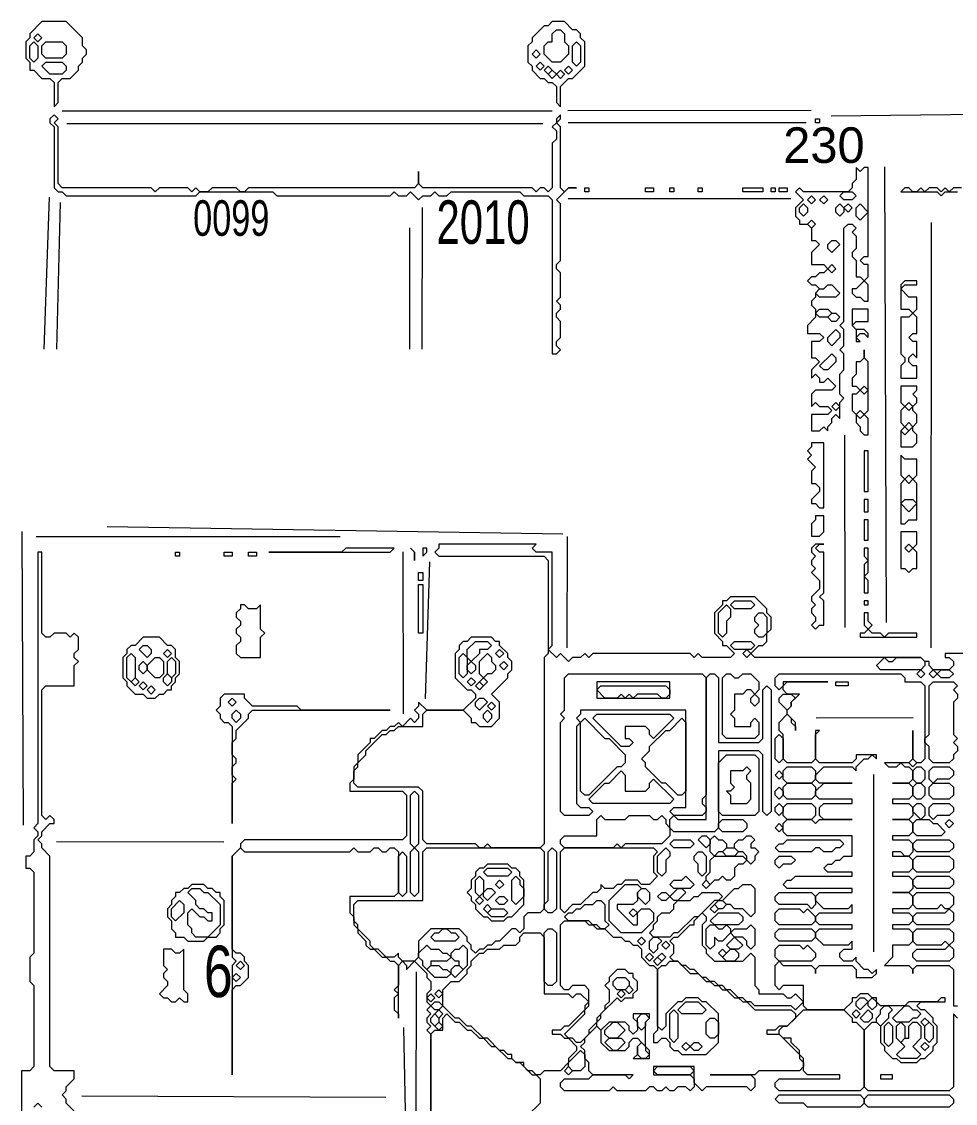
# Model space of a CAD drawing. Extents: x -542 to 1972, y 10 to 1392.
# Drawn here: x 752 to 982.5, y 923.9 to 1191 of the extents above; entities that cross this region are included whole.
import ezdxf

# ---------------------------------------------------------------- set-up
doc = ezdxf.new("R2010")
doc.units = 0
for name, color, linetype, lineweight in [('OCR_TEXT', 6, 'Continuous', 0), ('TRACE_CURVE', 6, 'Continuous', 0), ('TRACE_STRAIGHT', 5, 'Continuous', 0), ('TRACE_TEXT_SYMBOL', 6, 'Continuous', 0)]:
    doc.layers.add(name, color=color, linetype=linetype, lineweight=lineweight)
doc.styles.add('wqy-unicode', font='wqy-unicode.lff')

msp = doc.modelspace()

# ---------------------------------------------------------------- linework, layer by layer
at = {"layer": 'TRACE_CURVE', "color": 6}
for points in [[(958, 1155), (958, 1152), (957, 1151), (957, 1150), (956, 1149), (945, 1149), (944, 1150), (943, 1149), (945, 1147), (943, 1145), (943, 1143), (944, 1142), (944, 1141), (946, 1141), (947, 1140), (947, 1137), (948, 1137), (949, 1136), (947, 1134), (947, 1131), (950, 1131), (951, 1130), (950, 1129), (949, 1129), (948, 1128), (947, 1128), (946, 1127), (947, 1126), (948, 1126), (949, 1125), (948, 1124), (948, 1123), (947, 1122), (947, 1121), (948, 1120), (948, 1118), (946, 1116), (946, 1114), (949, 1114), (950, 1113), (949, 1112), (947, 1112), (947, 1108), (948, 1108), (949, 1107), (947, 1105), (947, 1103), (948, 1104), (949, 1103), (949, 1102), (950, 1102), (951, 1103), (953, 1101), (952, 1100), (948, 1100), (947, 1099), (947, 1096), (948, 1097), (949, 1096), (951, 1096), (952, 1095), (951, 1094), (947, 1094), (947, 1090)], [(947, 1090), (949, 1090), (950, 1091), (951, 1090), (951, 1091), (952, 1092), (952, 1093), (953, 1094), (954, 1093), (954, 1097), (955, 1098), (954, 1099), (954, 1104), (955, 1105), (955, 1109), (954, 1110), (955, 1111), (955, 1115), (954, 1116), (955, 1117), (955, 1140), (956, 1141), (957, 1141), (958, 1140), (957, 1139), (958, 1138), (958, 1135), (957, 1134), (957, 1133), (958, 1132), (958, 1128), (959, 1128), (960, 1127), (958, 1125), (957, 1125), (957, 1124), (958, 1123), (959, 1123), (960, 1122), (961, 1122), (961, 1126), (960, 1127), (961, 1128), (961, 1131), (960, 1131), (959, 1132), (960, 1133), (961, 1133), (961, 1155), (960, 1155), (959, 1154), (958, 1155)], [(917, 1035), (893, 1035), (892, 1034), (891, 1035), (890, 1034), (888, 1034), (887, 1033), (885, 1035), (884, 1034), (882, 1036), (883, 1037), (883, 1060), (879, 1060), (878, 1061), (879, 1062), (855, 1062), (855, 1061), (854, 1060), (855, 1059), (881, 1059), (882, 1058), (882, 1035), (881, 1034), (881, 988), (880, 987), (868, 987), (867, 988), (866, 987), (865, 987), (864, 988), (852, 988), (851, 989), (851, 1001), (850, 1002), (835, 1002), (834, 1003), (834, 1006), (835, 1007), (835, 1008), (837, 1010), (837, 1011), (841, 1015), (842, 1015), (843, 1016), (844, 1016), (845, 1017), (851, 1017), (851, 1020), (852, 1021), (861, 1021), (863, 1019), (863, 1018), (864, 1018), (865, 1017), (868, 1017), (870, 1019), (870, 1023), (868, 1025), (872, 1029), (872, 1030), (873, 1031), (873, 1033), (872, 1034), (872, 1035)], [(756, 1060), (756, 993), (755, 992), (756, 991), (756, 990), (755, 989), (755, 986), (754, 985), (753, 985), (753, 982), (754, 982), (755, 981), (755, 961), (754, 960), (754, 954), (755, 953), (755, 933), (754, 932), (752, 932), (752, 922)], [(759, 1039), (758, 1039), (757, 1040), (757, 1060), (756, 1060)], [(989, 1035), (980, 1035), (980, 1034), (981, 1034), (982, 1033), (982, 1032), (981, 1031), (977, 1031), (976, 1032), (976, 1033), (975, 1033), (974, 1034), (933, 1034), (932, 1035), (934, 1037), (935, 1037), (936, 1038), (936, 1040), (937, 1041), (937, 1044), (936, 1045), (936, 1046), (933, 1049), (927, 1049), (926, 1048), (925, 1048), (925, 1047), (923, 1045), (923, 1040), (925, 1038), (925, 1037), (926, 1037), (928, 1035), (927, 1034), (920, 1034), (919, 1035), (918, 1034), (917, 1035)], [(765, 922), (763, 924), (763, 925), (762, 926), (763, 927), (763, 928), (765, 930), (765, 932), (760, 932), (759, 933), (759, 985), (757, 987), (757, 988), (756, 989), (757, 990), (757, 991), (759, 993), (760, 993), (760, 994), (759, 995), (758, 994), (757, 995), (757, 1026), (758, 1027), (765, 1027), (765, 1032), (766, 1033), (765, 1034), (765, 1035), (766, 1036), (766, 1039), (765, 1040), (764, 1039), (763, 1040), (760, 1040), (759, 1039)], [(872, 1035), (870, 1037), (870, 1038), (869, 1038), (868, 1039), (863, 1039), (862, 1038), (861, 1038), (860, 1037), (860, 1036), (859, 1035), (859, 1029), (862, 1026), (863, 1026), (864, 1025), (864, 1024), (861, 1021), (852, 1021), (850, 1023), (850, 1022), (849, 1021), (850, 1020), (850, 1019), (849, 1018), (848, 1019), (846, 1017), (845, 1018), (844, 1017), (843, 1017), (842, 1016), (841, 1016), (839, 1014), (838, 1014), (838, 1013), (835, 1010), (835, 1008), (834, 1007), (834, 1004), (833, 1003), (833, 1001), (846, 1001), (847, 1000), (847, 990), (846, 989), (807, 989), (806, 988), (806, 987), (804, 985), (804, 960), (805, 959), (804, 958), (804, 931), (804, 952), (805, 953), (806, 953), (808, 955), (808, 958), (807, 959), (807, 960), (806, 961), (805, 961), (804, 962), (804, 985), (806, 987)], [(938, 1029), (939, 1030), (969, 1030), (970, 1029), (970, 1028), (974, 1028), (975, 1027), (975, 1009), (974, 1008), (973, 1008), (972, 1009), (972, 1016), (972, 1009), (971, 1008), (965, 1008), (966, 1007), (968, 1007), (969, 1008), (970, 1007), (971, 1007), (972, 1006), (972, 1004), (971, 1003), (967, 1003), (971, 1003), (972, 1002), (972, 1000), (971, 999), (967, 999), (967, 998), (971, 998), (972, 997), (972, 995), (971, 994), (967, 994), (971, 994), (972, 993), (972, 991), (971, 990), (967, 990), (967, 989), (971, 989), (972, 988), (972, 986), (971, 985), (970, 985), (969, 986), (967, 986), (967, 985), (971, 985), (972, 984), (972, 982), (971, 981), (967, 981), (967, 980), (971, 980), (972, 979), (972, 977), (971, 976), (967, 976), (971, 976), (972, 975), (972, 973), (971, 972)], [(942, 1019), (942, 1018), (943, 1017), (943, 1016), (943, 1018), (941, 1020), (941, 1021), (942, 1022), (942, 1023), (944, 1025), (941, 1025), (940, 1026), (940, 1027), (941, 1028), (951, 1028), (940, 1028), (940, 1027), (939, 1026), (938, 1027), (938, 1029)], [(941, 977), (940, 978), (941, 979), (942, 979), (943, 980), (957, 980), (957, 981), (951, 981), (950, 982), (951, 983), (952, 983), (953, 984), (954, 984), (955, 985), (957, 985), (957, 990), (941, 990), (940, 991), (940, 993), (941, 994), (947, 994), (948, 993), (949, 994), (957, 994), (950, 994), (949, 995), (949, 997), (950, 998), (957, 998), (957, 999), (949, 999), (948, 1000), (948, 1001), (950, 1003), (957, 1003), (949, 1003), (948, 1004), (948, 1005), (950, 1007), (957, 1007), (958, 1006), (958, 1007), (960, 1009), (961, 1009), (962, 1010), (963, 1009), (963, 1010), (958, 1010), (958, 1009), (957, 1008), (949, 1008), (948, 1009), (948, 1015), (949, 1016), (948, 1016), (948, 1009), (947, 1008), (941, 1008), (940, 1009), (940, 1015), (939, 1016), (939, 1018), (941, 1020), (942, 1019)], [(806, 987), (807, 986), (833, 986), (834, 987), (835, 986), (838, 986), (839, 987), (840, 987), (841, 986), (842, 986), (843, 987), (844, 987), (845, 986), (845, 976), (844, 975), (833, 975), (833, 971), (834, 970), (834, 968), (835, 967), (835, 966), (837, 964), (837, 963), (838, 962), (839, 962), (841, 960), (842, 960), (843, 959), (844, 959), (845, 958), (845, 953), (844, 952), (845, 951), (844, 950), (844, 947), (845, 946), (845, 945), (845, 958), (846, 959), (847, 958), (847, 957), (849, 959), (852, 956), (852, 955), (853, 954), (853, 952), (852, 951), (852, 949), (853, 948), (852, 947), (853, 946), (852, 945), (852, 944), (853, 943), (852, 942), (853, 941), (853, 919), (853, 941), (854, 942), (856, 942), (856, 945), (857, 946), (859, 944), (860, 944)], [(970, 948), (964, 948), (963, 949), (963, 950), (962, 950), (961, 951), (959, 951), (958, 950), (957, 950), (957, 949), (955, 947), (946, 947), (945, 948), (945, 953), (940, 953), (939, 952), (938, 953), (938, 958), (939, 959), (940, 958), (947, 958), (948, 957), (948, 956), (948, 957), (949, 958), (957, 958), (958, 957), (958, 955), (962, 955), (963, 956), (963, 957), (962, 956), (961, 957), (960, 957), (958, 959), (958, 960), (957, 959), (955, 959), (954, 960), (954, 961), (955, 962), (957, 962), (957, 964), (956, 963), (950, 963), (948, 965), (948, 966), (949, 967), (957, 967), (957, 968), (949, 968), (948, 969), (948, 970), (949, 971), (957, 971), (957, 973), (956, 972), (950, 972), (948, 974), (948, 975), (949, 976), (957, 976), (957, 977), (941, 977)], [(971, 972), (967, 972), (967, 971), (971, 971), (972, 970), (972, 969), (971, 968), (967, 968), (967, 967), (971, 967), (972, 966), (972, 964), (971, 963), (967, 963), (967, 960), (965, 958), (971, 958), (972, 957), (972, 956), (972, 957), (973, 958), (981, 958), (982, 957), (982, 948), (983, 948)], [(885, 968), (886, 969), (891, 969), (892, 968), (893, 968), (894, 967), (896, 967), (898, 965), (900, 965), (901, 964), (902, 964), (903, 963), (904, 963), (905, 962), (905, 960), (907, 958), (908, 958), (909, 957), (909, 942), (908, 941), (908, 939), (909, 939), (910, 940), (911, 940), (912, 939), (912, 938), (913, 937), (914, 937), (915, 936), (921, 936), (924, 939), (924, 946), (921, 949), (920, 949), (919, 950), (916, 950), (915, 949), (914, 949), (911, 946), (911, 943), (910, 942), (909, 943), (909, 957), (910, 958), (911, 958), (912, 959), (914, 959), (917, 956), (919, 956), (921, 954), (922, 954), (923, 953), (924, 953), (925, 952), (926, 952), (928, 950), (929, 950), (930, 949), (931, 949), (933, 947), (942, 947), (943, 946), (943, 945), (941, 943)], [(887, 952), (886, 952), (885, 953), (885, 968)], [(901, 937), (902, 938), (902, 939), (903, 940), (904, 940), (905, 939), (904, 938), (904, 936), (903, 935), (907, 935), (907, 937), (906, 938), (906, 944), (907, 945), (907, 946), (903, 946), (903, 945), (904, 944), (904, 942), (903, 941), (902, 942), (902, 943), (901, 944), (897, 944), (895, 942), (894, 943), (894, 944), (895, 945), (895, 946), (899, 950), (900, 949), (901, 950), (903, 950), (903, 951), (904, 952), (904, 954), (903, 955), (903, 956), (902, 956), (901, 957), (899, 957), (897, 955), (897, 954), (896, 953), (897, 952), (897, 949), (896, 948), (896, 947), (894, 945), (894, 944), (892, 942), (892, 941), (890, 939), (889, 939), (888, 940), (887, 940), (886, 941), (891, 946), (891, 947), (892, 948), (892, 952), (891, 953), (888, 953), (887, 952)], [(983, 945), (982, 946), (982, 928), (981, 927), (961, 927), (960, 928), (960, 942), (962, 944), (963, 944), (964, 943), (964, 939), (965, 938), (965, 937), (967, 935), (968, 935), (969, 934), (973, 934), (974, 935), (975, 935), (977, 937), (977, 938), (978, 939), (978, 943), (977, 944), (977, 945), (975, 947), (974, 947), (973, 948), (974, 949), (980, 949), (980, 950), (979, 950), (978, 949), (971, 949), (970, 948)], [(860, 944), (862, 942), (863, 942), (865, 940), (866, 940), (868, 938), (869, 938), (872, 935), (873, 935), (874, 934), (875, 934), (878, 931), (879, 931), (880, 930), (880, 924), (877, 921)], [(941, 943), (939, 943), (938, 942), (936, 942), (936, 941), (939, 941), (944, 936), (944, 935), (945, 934), (945, 933), (944, 932), (934, 932), (933, 931), (922, 931), (932, 931), (933, 930), (933, 928), (932, 927), (931, 928), (921, 928), (920, 927), (918, 929), (918, 933), (908, 933), (908, 931), (917, 931), (918, 930), (918, 928), (917, 927), (916, 928), (914, 928), (913, 927), (912, 927), (911, 928), (910, 927), (909, 927), (908, 928), (907, 928), (906, 927), (899, 927), (898, 928), (897, 927), (886, 927), (885, 928), (885, 929), (886, 930), (892, 930), (893, 931), (901, 931), (902, 930), (903, 931), (893, 931), (892, 932), (892, 934), (891, 935), (891, 937), (890, 938), (891, 939), (891, 940), (894, 943), (895, 942), (895, 939), (897, 937), (901, 937)], [(755, 923), (756, 924), (757, 923)]]:
    msp.add_lwpolyline(points, dxfattribs=at)
for points in [[(954, 1148), (955, 1149), (957, 1149), (958, 1148), (957, 1147), (955, 1147)], [(944, 1145), (945, 1146), (946, 1145), (946, 1144), (945, 1143), (944, 1144)], [(946, 1147), (947, 1148), (948, 1147), (947, 1146)], [(949, 1147), (950, 1148), (951, 1147), (950, 1146)], [(953, 1145), (954, 1146), (955, 1145), (955, 1144), (954, 1143), (953, 1144)], [(955, 1145), (956, 1146), (957, 1145), (956, 1144)], [(958, 1145), (959, 1146), (961, 1144), (959, 1142), (958, 1143)], [(946, 1141), (947, 1142), (948, 1141), (947, 1140)], [(951, 1136), (952, 1137), (953, 1137), (954, 1136), (952, 1134), (951, 1135)], [(951, 1130), (952, 1131), (953, 1130), (952, 1129)], [(950, 1125), (951, 1126), (952, 1126), (954, 1124), (953, 1123), (949, 1123), (948, 1124), (949, 1125)], [(948, 1119), (949, 1120), (951, 1120), (952, 1119), (951, 1118), (949, 1118)], [(951, 1118), (952, 1119), (953, 1119), (954, 1118), (953, 1117), (952, 1117)], [(953, 1115), (954, 1114), (954, 1113), (952, 1111), (951, 1112), (951, 1113)], [(952, 1109), (953, 1108), (953, 1107), (951, 1105), (950, 1105), (949, 1106)], [(952, 1096), (953, 1097), (954, 1096), (953, 1095)], [(926, 1047), (927, 1046), (927, 1044), (926, 1043), (926, 1040), (925, 1039), (924, 1040), (924, 1045)], [(927, 1047), (928, 1048), (932, 1048), (933, 1047), (932, 1046), (928, 1046)], [(933, 1044), (934, 1045), (935, 1045), (936, 1044), (936, 1040), (935, 1039), (934, 1039), (933, 1040), (933, 1041), (934, 1042), (933, 1043)], [(864, 1038), (867, 1038), (868, 1037), (867, 1036), (865, 1036), (865, 1035), (863, 1033), (862, 1034), (862, 1036)], [(927, 1037), (928, 1038), (932, 1038), (933, 1037), (932, 1036), (928, 1036)], [(860, 1034), (861, 1035), (862, 1034), (862, 1030), (861, 1029), (860, 1030)], [(867, 1035), (868, 1034), (868, 1033), (869, 1032), (869, 1031), (868, 1030), (867, 1030), (866, 1029), (865, 1030), (865, 1033)], [(869, 1035), (870, 1036), (871, 1035), (870, 1034)], [(930, 1035), (931, 1036), (932, 1035), (931, 1034)], [(965, 1034), (966, 1033), (967, 1033), (968, 1034), (974, 1034), (975, 1033), (975, 1032), (974, 1031), (964, 1031), (963, 1032)], [(862, 1032), (863, 1033), (864, 1032), (864, 1031), (863, 1030), (862, 1031)], [(870, 1032), (871, 1033), (872, 1032), (871, 1031)], [(973, 1030), (974, 1031), (975, 1030), (974, 1029)], [(976, 1030), (977, 1031), (978, 1030), (977, 1029)], [(978, 1030), (979, 1031), (981, 1031), (982, 1030), (981, 1029), (979, 1029)], [(862, 1028), (863, 1029), (864, 1028), (863, 1027)], [(865, 1028), (866, 1029), (867, 1028), (866, 1027)], [(886, 1029), (887, 1030), (920, 1030), (921, 1029), (921, 1000), (920, 999), (920, 998), (921, 997), (921, 996), (920, 995), (913, 995), (912, 996), (913, 997), (916, 997), (916, 1021), (890, 1021), (890, 1020), (889, 1019), (890, 1018), (889, 1017), (889, 998), (890, 997), (892, 997), (893, 996), (892, 995), (886, 995), (885, 996), (885, 1018), (886, 1019), (885, 1020), (886, 1021)], [(921, 1029), (922, 1030), (923, 1030), (924, 1029), (924, 1013), (934, 1013), (935, 1014), (935, 1026), (936, 1027), (937, 1026), (937, 996), (936, 995), (935, 996), (935, 1010), (934, 1011), (924, 1011), (924, 992), (923, 991), (913, 991), (912, 992), (912, 994), (913, 995), (914, 994), (921, 994)], [(925, 1029), (926, 1030), (927, 1030), (928, 1029), (929, 1029), (930, 1030), (932, 1030), (934, 1028), (934, 1026), (933, 1025), (932, 1026), (931, 1026), (930, 1025), (928, 1025), (928, 1021), (927, 1020), (928, 1019), (928, 1017), (932, 1017), (932, 1018), (933, 1019), (934, 1018), (934, 1015), (933, 1014), (926, 1014), (925, 1015)], [(864, 1027), (865, 1028), (866, 1027), (865, 1026)], [(976, 1027), (977, 1028), (982, 1028), (983, 1027), (982, 1026), (983, 1025), (983, 1024), (982, 1023), (982, 1015), (983, 1014), (982, 1013), (983, 1012), (983, 1011), (982, 1010), (982, 1009), (981, 1008), (977, 1008), (976, 1009), (976, 1012), (975, 1013), (975, 1014), (976, 1015)], [(864, 1023), (865, 1024), (866, 1024), (867, 1023), (865, 1021), (864, 1022)], [(867, 1022), (868, 1023), (869, 1022), (868, 1021)], [(932, 1024), (933, 1025), (934, 1024), (934, 1023), (933, 1022), (932, 1023)], [(939, 1024), (940, 1025), (942, 1025), (943, 1024), (942, 1023), (942, 1022), (941, 1021), (939, 1023)], [(866, 1020), (867, 1021), (868, 1020), (868, 1019), (867, 1018), (866, 1019)], [(890, 1018), (891, 1019), (896, 1014), (897, 1014), (901, 1010), (901, 1008), (900, 1007), (899, 1007), (892, 1000), (891, 1000), (890, 1001)], [(893, 1019), (894, 1020), (912, 1020), (913, 1019), (908, 1014), (907, 1015), (907, 1016), (906, 1017), (901, 1017), (901, 1014), (902, 1014), (903, 1013), (902, 1012), (900, 1012)], [(915, 1019), (916, 1018), (916, 1001), (915, 1000), (914, 1000), (911, 1003), (910, 1003), (906, 1007), (906, 1008), (905, 1009), (907, 1011), (907, 1012), (911, 1016), (912, 1016)], [(938, 1014), (939, 1015), (940, 1014), (940, 1009), (939, 1008), (938, 1009)], [(926, 1010), (933, 1010), (934, 1009), (934, 996), (933, 995), (925, 995), (924, 996), (924, 1008)], [(940, 1006), (941, 1007), (947, 1007), (948, 1006), (948, 1004), (947, 1003), (941, 1003), (940, 1004)], [(971, 1008), (972, 1009), (973, 1008), (972, 1007)], [(972, 1006), (973, 1007), (974, 1007), (975, 1006), (975, 1004), (974, 1003), (973, 1003), (972, 1004)], [(976, 1006), (977, 1007), (981, 1007), (982, 1006), (982, 1005), (981, 1004), (978, 1004), (977, 1003), (976, 1004)], [(900, 1006), (901, 1005), (901, 1001), (906, 1001), (907, 1002), (907, 1003), (908, 1004), (913, 999), (912, 998), (893, 998), (892, 999), (896, 1003), (897, 1003)], [(938, 1005), (939, 1006), (940, 1005), (939, 1004)], [(938, 1001), (939, 1002), (940, 1001), (940, 1000), (939, 999), (938, 1000)], [(940, 1002), (941, 1003), (947, 1003), (948, 1002), (948, 1000), (947, 999), (941, 999), (940, 1000)], [(972, 1002), (973, 1003), (974, 1003), (975, 1002), (975, 1000), (974, 999), (973, 999), (972, 1000)], [(976, 1002), (977, 1003), (981, 1003), (982, 1002), (982, 1000), (981, 999), (977, 999), (976, 1000)], [(848, 1000), (849, 1001), (850, 1000), (850, 988), (849, 987), (848, 988)], [(938, 997), (939, 998), (940, 997), (940, 996), (939, 995), (938, 996)], [(940, 997), (941, 998), (947, 998), (948, 997), (948, 995), (947, 994), (941, 994), (940, 995)], [(972, 997), (973, 998), (974, 998), (975, 997), (975, 995), (974, 994), (972, 996)], [(976, 997), (977, 998), (981, 998), (982, 997), (982, 996), (981, 995), (978, 995), (977, 994), (976, 995)], [(894, 994), (895, 995), (896, 994), (901, 994), (902, 995), (907, 995), (908, 994), (909, 994), (910, 995), (911, 994), (911, 993), (912, 992), (912, 990), (910, 988), (901, 988), (900, 987), (899, 988), (898, 987), (886, 987), (885, 988), (885, 989), (886, 990), (894, 990)], [(924, 993), (925, 994), (930, 994), (931, 993), (931, 992), (930, 991), (925, 991), (924, 992)], [(972, 993), (973, 994), (976, 994), (977, 993), (978, 993), (980, 991), (979, 990), (973, 990), (972, 991)], [(980, 993), (981, 994), (982, 993), (981, 992)], [(938, 992), (939, 993), (940, 992), (939, 991)], [(912, 988), (913, 989), (917, 989), (918, 988), (917, 987), (913, 987)], [(919, 989), (920, 990), (921, 990), (922, 989), (922, 988), (921, 987)], [(922, 989), (923, 990), (924, 989), (925, 989), (926, 988), (926, 987), (925, 986), (924, 986), (923, 985), (922, 986)], [(930, 989), (931, 990), (932, 990), (933, 989), (932, 988), (932, 987), (933, 987), (934, 986), (933, 985), (933, 984), (932, 983), (931, 984), (931, 985), (930, 986), (929, 986), (928, 987), (928, 988), (929, 989)], [(940, 988), (941, 989), (954, 989), (955, 988), (954, 987), (953, 987), (952, 986), (950, 986), (949, 987), (948, 987), (947, 986), (939, 986), (938, 987), (939, 988)], [(972, 988), (973, 989), (981, 989), (982, 988), (982, 987), (981, 986), (973, 986), (972, 987)], [(851, 986), (852, 987), (880, 987), (881, 986), (881, 972), (880, 971), (877, 971), (876, 970), (876, 967), (875, 966), (874, 967), (873, 967), (870, 964), (869, 964), (868, 963), (867, 963), (866, 962), (865, 962), (864, 961), (863, 962), (863, 963), (862, 964), (862, 965), (860, 967), (853, 967), (850, 964), (850, 960), (849, 959), (846, 959), (845, 960), (845, 961), (844, 960), (842, 960), (840, 962), (839, 962), (838, 963), (838, 964), (835, 967), (835, 968), (834, 969), (834, 973), (835, 974), (851, 974)], [(845, 985), (846, 986), (847, 985), (847, 976), (846, 975), (845, 976)], [(848, 986), (849, 987), (850, 986), (850, 976), (849, 975), (848, 976)], [(882, 986), (883, 987), (884, 986), (884, 972), (883, 971), (882, 971), (881, 972), (881, 973), (882, 974)], [(885, 986), (886, 987), (908, 987), (909, 986), (908, 985), (908, 981), (909, 980), (907, 978), (905, 978), (904, 979), (901, 979), (900, 978), (899, 978), (898, 977), (896, 977), (895, 978), (895, 977), (894, 976), (893, 976), (890, 973), (888, 973), (886, 971), (885, 972)], [(911, 987), (912, 986), (912, 985), (911, 984), (911, 981), (910, 980), (909, 981), (909, 985)], [(918, 985), (919, 986), (920, 986), (921, 985), (921, 981), (920, 980), (919, 981), (919, 983), (918, 984)], [(925, 986), (926, 987), (928, 987), (929, 986), (928, 985), (926, 985)], [(922, 984), (923, 985), (930, 985), (931, 984), (930, 983), (929, 983), (928, 982), (928, 980), (927, 979), (926, 979), (925, 980), (924, 979), (923, 979), (922, 978), (921, 979), (921, 980), (922, 981)], [(938, 984), (939, 985), (942, 985), (943, 984), (942, 983), (940, 983), (939, 982), (938, 983)], [(972, 984), (973, 985), (981, 985), (982, 984), (982, 982), (981, 981), (973, 981), (972, 982)], [(901, 978), (904, 978), (905, 977), (904, 976), (904, 974), (903, 973), (899, 973), (899, 972), (903, 968), (904, 968), (904, 971), (905, 972), (907, 972), (908, 971), (908, 969), (905, 966), (900, 966), (897, 969), (897, 974)], [(915, 979), (916, 980), (918, 978), (917, 977), (913, 977), (912, 978), (913, 979)], [(920, 978), (921, 979), (922, 978), (921, 977)], [(929, 977), (930, 978), (932, 978), (933, 977), (933, 971), (932, 970), (930, 972), (928, 972), (927, 973), (926, 973), (925, 974), (928, 977)], [(972, 979), (973, 980), (981, 980), (982, 979), (982, 978), (981, 977), (973, 977), (972, 978)], [(904, 976), (905, 977), (906, 977), (907, 976), (907, 974), (906, 973), (904, 975)], [(919, 975), (920, 976), (924, 976), (925, 975), (924, 974), (923, 974), (919, 970), (918, 970), (914, 966), (913, 966), (912, 965), (908, 965), (907, 966), (908, 967), (908, 968), (909, 969), (909, 970), (910, 971), (912, 971), (913, 972), (913, 973), (914, 974), (917, 974), (918, 975)], [(909, 975), (910, 976), (911, 976), (912, 975), (911, 974), (910, 974)], [(914, 977), (915, 977), (916, 976), (914, 974), (913, 974), (912, 975)], [(938, 975), (939, 976), (947, 976), (948, 975), (948, 973), (947, 972), (946, 973), (939, 973), (938, 974)], [(972, 975), (973, 976), (981, 976), (982, 975), (982, 973), (981, 972), (980, 972), (979, 973), (978, 972), (973, 972), (972, 973)], [(893, 973), (894, 974), (895, 974), (896, 973), (896, 969), (897, 968), (896, 967), (895, 967), (894, 968), (893, 968), (892, 969), (887, 969), (886, 970), (887, 971), (888, 971), (889, 972), (890, 972), (891, 973)], [(922, 972), (923, 973), (924, 972), (923, 971)], [(923, 973), (924, 974), (925, 974), (926, 973), (925, 972), (924, 972)], [(902, 971), (903, 972), (904, 971), (903, 970)], [(920, 971), (921, 970), (921, 969), (920, 968), (920, 963), (921, 962), (921, 961), (923, 959), (930, 959), (932, 961), (933, 960), (933, 953), (934, 952), (934, 951), (940, 951), (941, 950), (942, 950), (943, 951), (945, 949), (943, 947), (942, 948), (933, 948), (932, 949), (931, 949), (930, 950), (929, 950), (927, 952), (926, 952), (925, 953), (924, 953), (923, 954), (922, 954), (921, 955), (920, 955), (918, 957), (917, 957), (916, 958), (915, 958), (914, 959), (913, 959), (912, 960), (913, 961), (913, 963), (912, 964), (913, 965), (914, 965), (917, 968), (918, 968), (918, 969)], [(924, 971), (929, 971), (930, 970), (930, 969), (929, 968), (923, 968), (922, 969)], [(938, 971), (939, 972), (944, 972), (945, 971), (946, 972), (948, 970), (948, 969), (947, 968), (939, 968), (938, 969)], [(980, 971), (981, 972), (982, 971), (982, 969), (981, 968), (973, 968), (972, 969), (972, 970), (973, 971)], [(855, 966), (856, 967), (857, 967), (858, 966), (859, 966), (860, 965), (859, 964), (854, 964), (853, 965), (854, 966)], [(881, 966), (882, 967), (883, 967), (884, 966), (884, 954), (883, 953), (882, 953), (881, 954)], [(921, 967), (922, 968), (923, 968), (924, 967), (925, 967), (926, 968), (927, 967), (927, 966), (925, 964), (924, 964), (923, 965), (923, 963), (922, 962), (921, 963)], [(931, 967), (932, 968), (933, 967), (933, 963), (932, 962), (931, 963), (931, 964), (930, 965), (928, 965), (927, 966), (928, 967)], [(938, 966), (939, 967), (947, 967), (948, 966), (948, 965), (947, 964), (939, 964), (938, 965)], [(972, 966), (973, 967), (981, 967), (982, 966), (982, 964), (981, 963), (980, 964), (979, 963), (973, 963), (972, 964)], [(875, 965), (876, 966), (880, 966), (881, 965), (881, 951), (887, 951), (888, 950), (889, 951), (890, 951), (892, 949), (891, 948), (891, 947), (887, 943), (886, 943), (885, 942), (883, 942), (883, 941), (885, 941), (886, 940), (887, 940), (889, 938), (889, 937), (887, 935), (887, 934), (885, 932), (881, 932), (880, 931), (879, 931), (878, 932), (877, 932), (876, 933), (876, 934), (874, 934), (873, 935), (873, 936), (872, 936), (871, 937), (870, 937), (867, 940), (866, 940), (863, 943), (862, 943), (860, 945), (859, 945), (856, 948), (856, 952), (858, 954), (860, 954), (862, 956), (862, 957), (863, 958), (863, 959), (865, 961), (866, 961), (867, 962), (870, 962), (871, 963), (874, 963), (875, 964)], [(904, 964), (905, 965), (906, 964), (905, 963)], [(907, 964), (908, 965), (909, 965), (910, 964), (909, 963), (909, 962), (908, 961), (907, 962)], [(928, 965), (930, 963), (929, 962), (927, 962), (926, 963)], [(852, 963), (853, 962), (855, 962), (856, 961), (857, 961), (858, 960), (857, 959), (853, 959), (853, 958), (852, 957), (851, 958), (851, 959), (850, 960), (850, 961)], [(860, 962), (861, 963), (862, 962), (862, 958), (861, 957), (860, 958), (860, 959), (859, 959), (858, 960), (858, 961), (859, 962)], [(910, 963), (911, 964), (912, 963), (911, 962)], [(924, 961), (925, 962), (926, 961), (925, 960)], [(927, 962), (928, 962), (929, 961), (929, 960), (928, 959), (926, 959), (925, 960)], [(938, 962), (939, 963), (944, 963), (945, 962), (946, 963), (948, 961), (948, 960), (947, 959), (939, 959), (938, 960)], [(980, 962), (981, 963), (982, 962), (982, 960), (981, 959), (973, 959), (972, 960), (972, 961), (973, 962)], [(805, 958), (806, 959), (807, 958), (806, 957)], [(906, 960), (907, 961), (908, 960), (907, 959)], [(908, 959), (909, 960), (910, 959), (909, 958)], [(909, 960), (910, 961), (911, 960), (910, 959)], [(852, 957), (853, 958), (855, 958), (856, 957), (857, 957), (858, 956), (857, 955), (854, 955)], [(858, 957), (859, 958), (860, 958), (861, 957), (859, 955), (858, 956)], [(804, 955), (805, 956), (806, 955), (805, 954)], [(898, 954), (899, 955), (901, 955), (902, 954), (902, 953), (901, 952), (899, 952), (898, 953)], [(852, 950), (853, 951), (854, 950), (853, 949)], [(854, 951), (855, 952), (856, 951), (855, 950)], [(899, 951), (900, 952), (901, 951), (900, 950)], [(901, 952), (902, 953), (903, 952), (902, 951)], [(853, 948), (854, 949), (855, 949), (856, 948), (855, 947), (854, 947)], [(916, 949), (919, 949), (921, 947), (920, 946), (915, 946), (914, 947)], [(958, 949), (959, 950), (960, 950), (961, 949), (959, 947), (958, 948)], [(961, 949), (962, 950), (963, 949), (963, 948), (962, 947), (961, 948)], [(853, 945), (854, 946), (855, 945), (855, 944), (854, 943), (853, 944)], [(854, 946), (855, 947), (856, 946), (855, 945)], [(904, 945), (905, 946), (906, 946), (907, 945), (906, 944), (906, 943), (905, 942), (904, 943)], [(912, 946), (913, 947), (914, 946), (914, 940), (913, 939), (912, 940)], [(945, 947), (955, 947), (957, 945), (957, 944), (958, 944), (960, 942), (960, 928), (959, 927), (939, 927), (938, 928), (938, 929), (939, 930), (954, 930), (954, 931), (946, 931), (945, 932), (945, 935), (944, 936), (944, 937), (942, 939), (942, 940), (940, 940), (939, 941), (939, 942), (940, 943), (941, 943)], [(957, 946), (958, 947), (959, 946), (958, 945)], [(961, 947), (962, 946), (962, 945), (961, 944), (960, 944), (959, 945)], [(964, 947), (965, 948), (966, 948), (967, 947), (966, 946), (966, 945), (964, 943), (963, 944), (963, 945), (964, 946)], [(970, 948), (971, 948), (972, 947), (973, 947), (974, 946), (973, 945), (972, 945), (971, 944), (968, 944), (967, 945)], [(854, 943), (855, 944), (856, 943), (855, 942)], [(898, 944), (899, 944), (901, 942), (899, 940), (897, 940), (896, 941), (896, 942)], [(921, 944), (922, 945), (923, 945), (924, 944), (924, 941), (923, 940), (922, 940), (921, 941)], [(965, 943), (966, 944), (967, 943), (967, 939), (966, 938), (965, 939)], [(971, 943), (972, 944), (973, 944), (974, 943), (974, 940), (972, 938), (974, 936), (973, 935), (969, 935), (968, 936), (970, 938), (969, 939), (970, 940), (971, 940)], [(968, 943), (969, 944), (970, 943), (970, 940), (969, 939), (968, 940)], [(974, 944), (975, 945), (976, 944), (975, 943)], [(975, 943), (976, 944), (977, 943), (977, 940), (976, 939), (975, 940)], [(896, 939), (897, 940), (900, 940), (901, 939), (899, 937), (898, 937)], [(904, 938), (905, 939), (906, 938), (906, 937), (907, 936), (906, 935), (905, 935), (904, 936)], [(915, 938), (916, 939), (917, 938), (916, 937)], [(917, 938), (918, 939), (919, 939), (920, 938), (919, 937), (918, 937)], [(974, 938), (975, 939), (976, 938), (975, 937)], [(890, 937), (891, 936), (891, 933), (890, 932), (888, 932), (887, 933), (887, 934)], [(886, 932), (887, 933), (888, 932), (887, 931)], [(908, 932), (909, 933), (917, 933), (918, 932), (917, 931), (909, 931)], [(938, 925), (939, 926), (959, 926), (960, 925), (960, 924), (959, 923), (946, 923), (945, 924), (939, 924)], [(960, 925), (961, 926), (981, 926), (982, 925), (982, 924), (981, 923), (961, 923), (960, 924)]]:
    msp.add_lwpolyline(points, close=True, dxfattribs=at)
at = {"layer": 'TRACE_STRAIGHT', "color": 5}
for p, q in [((762, 1169), (883, 1169)), ((886.87, 1169.09), (946.88, 1169.13)), ((951.87, 1167.76), (989.38, 1168.17)), ((763.12, 1165.89), (880.63, 1165.84)), ((886.88, 1166.06), (945.63, 1166.12)), ((964.99, 1155.13), (965.44, 1042.62)), ((757.53, 1110.1), (758.85, 1147.64)), ((760.71, 1110.12), (761.56, 1146.38)), ((886.88, 1147.31), (941.88, 1147.32)), ((850.88, 1110.12), (850.92, 1145.13)), ((976.53, 1036.37), (976.59, 1141.38)), ((847.86, 1110.12), (847.86, 1140.12)), ((955.13, 1088.87), (955.23, 1041.38)), ((773.14, 1066.32), (885.62, 1064.52)), ((752.05, 1065.13), (752.37, 992.63)), ((755.62, 1063.88), (830.62, 1063.88)), ((886.65, 1036.37), (886.72, 1063.88)), ((846.13, 1060.12), (846.17, 1020.12)), ((851.7, 1023.84), (852.77, 1057.6)), ((948.12, 1019.13), (972.12, 1019.17)), ((962.28, 1005.13), (962.33, 961.38)), ((760.63, 988.57), (801.88, 988.54)), ((849.33, 911.38), (849.49, 956.38)), ((846.25, 942.64), (846.86, 913.9)), ((766.88, 925.78), (841.88, 925.47))]:
    msp.add_line(p, q, dxfattribs=at)
at = {"layer": 'TRACE_TEXT_SYMBOL', "color": 6}
for points in [[(757, 1191), (754, 1188), (754, 1187), (753, 1186), (753, 1182), (754, 1181), (754, 1179), (755, 1179), (757, 1177), (759, 1177), (760, 1176), (760, 1170), (761, 1171), (761, 1176), (762, 1177), (764, 1177), (766, 1179), (766, 1180), (767, 1181), (767, 1182), (768, 1183), (768, 1184), (767, 1185), (767, 1187), (763, 1191)], [(883, 1191), (882, 1190), (881, 1190), (878, 1187), (878, 1186), (877, 1185), (877, 1181), (878, 1180), (878, 1179), (880, 1177), (881, 1177), (882, 1176), (883, 1176), (884, 1175), (884, 1171), (885, 1170), (885, 1175), (887, 1177), (888, 1177), (891, 1180), (891, 1186), (890, 1187), (890, 1188), (889, 1189), (888, 1189), (886, 1191)], [(883, 1188), (884, 1189), (885, 1189), (886, 1188), (886, 1186), (887, 1185), (887, 1183), (885, 1181), (883, 1181), (881, 1183), (881, 1185), (882, 1186), (883, 1186)], [(754, 1185), (755, 1186), (756, 1185), (756, 1182), (755, 1181), (754, 1182)], [(755, 1187), (756, 1188), (757, 1187), (756, 1186)], [(757, 1185), (758, 1186), (762, 1186), (763, 1185), (763, 1183), (762, 1182), (758, 1182), (757, 1183)], [(888, 1185), (889, 1186), (890, 1185), (890, 1181), (889, 1180), (888, 1181)], [(878, 1183), (879, 1184), (880, 1183), (879, 1182)], [(757, 1180), (758, 1181), (762, 1181), (763, 1180), (763, 1179), (762, 1178), (759, 1178)], [(879, 1180), (880, 1181), (881, 1180), (880, 1179)], [(881, 1179), (882, 1180), (883, 1179), (882, 1178)], [(882, 1178), (883, 1179), (884, 1178), (883, 1177)], [(884, 1178), (885, 1179), (886, 1178), (885, 1177)], [(886, 1179), (887, 1180), (888, 1179), (887, 1178)], [(948, 1167), (949, 1167), (949, 1166), (948, 1166)], [(891, 1150), (892, 1150), (892, 1149), (891, 1149)], [(906, 1150), (908, 1150), (908, 1149), (906, 1149)], [(912, 1150), (913, 1150), (913, 1149), (912, 1149)], [(919, 1150), (920, 1150), (920, 1149), (919, 1149)], [(930, 1150), (935, 1150), (935, 1149), (930, 1149)], [(937, 1150), (938, 1150), (938, 1149), (937, 1149)], [(939, 1150), (941, 1150), (941, 1149), (939, 1149)], [(970, 1127), (969, 1126), (969, 1120), (971, 1120), (972, 1119), (971, 1118), (969, 1118), (969, 1109), (970, 1108), (970, 1107), (969, 1106), (969, 1103), (973, 1103), (973, 1106), (972, 1106), (971, 1107), (971, 1108), (972, 1109), (973, 1108), (973, 1112), (972, 1112), (971, 1113), (972, 1114), (973, 1114), (973, 1118), (972, 1119), (973, 1120), (973, 1123), (971, 1123), (969, 1125), (970, 1126), (973, 1126), (973, 1127)], [(957, 1120), (957, 1116), (958, 1115), (958, 1112), (959, 1112), (958, 1113), (959, 1114), (960, 1114), (961, 1113), (961, 1114), (960, 1115), (958, 1115), (957, 1116), (958, 1117), (961, 1117), (961, 1120)], [(960, 1110), (960, 1108), (959, 1107), (958, 1107), (958, 1104), (957, 1103), (957, 1101), (958, 1101), (959, 1100), (958, 1099), (957, 1099), (957, 1095), (958, 1094), (958, 1092), (959, 1091), (959, 1090), (960, 1089), (961, 1089), (961, 1093), (960, 1094), (961, 1095), (961, 1107), (960, 1108)], [(959, 1100), (960, 1101), (961, 1100), (960, 1099)], [(969, 1101), (969, 1097), (970, 1096), (969, 1095), (969, 1092), (970, 1091), (969, 1090), (969, 1086), (972, 1086), (973, 1087), (973, 1089), (972, 1090), (972, 1091), (973, 1092), (973, 1094), (972, 1095), (972, 1096), (973, 1097), (973, 1098), (972, 1099), (973, 1100), (973, 1101)], [(958, 1094), (959, 1095), (960, 1094), (959, 1093)], [(970, 1096), (971, 1097), (972, 1096), (971, 1095)], [(969, 1090), (970, 1091), (971, 1090), (970, 1089)], [(970, 1091), (971, 1092), (972, 1091), (971, 1090)], [(947, 1087), (947, 1086), (946, 1085), (947, 1084), (946, 1083), (948, 1081), (947, 1080), (947, 1077), (948, 1077), (949, 1076), (949, 1075), (947, 1073), (947, 1072), (948, 1072), (949, 1071), (950, 1071), (950, 1087)], [(960, 1085), (960, 1075), (961, 1075), (961, 1085)], [(969, 1084), (969, 1079), (970, 1078), (969, 1077), (969, 1067), (970, 1067), (971, 1068), (973, 1068), (973, 1077), (972, 1078), (973, 1079), (973, 1083), (970, 1083)], [(970, 1078), (971, 1079), (972, 1078), (971, 1077)], [(960, 1073), (960, 1070), (961, 1070), (961, 1073)], [(969, 1072), (970, 1073), (972, 1073), (973, 1072), (971, 1070)], [(948, 1069), (948, 1068), (947, 1067), (947, 1064), (949, 1064), (950, 1065), (950, 1069)], [(960, 1068), (960, 1063), (961, 1063), (961, 1068)], [(969, 1065), (969, 1056), (970, 1056), (971, 1055), (972, 1056), (973, 1056), (973, 1060), (972, 1061), (973, 1062), (973, 1065)], [(832, 1061), (831, 1060), (813, 1060), (843, 1060), (844, 1061)], [(848, 1061), (849, 1060), (849, 1058), (849, 1060)], [(851, 1061), (851, 1059), (852, 1060), (852, 1061)], [(948, 1062), (947, 1061), (947, 1060), (948, 1059), (947, 1058), (947, 1057), (948, 1056), (947, 1055), (949, 1053), (949, 1051), (947, 1049), (947, 1048), (948, 1047), (947, 1046), (947, 1045), (948, 1044), (948, 1043), (947, 1042), (948, 1041), (949, 1042), (950, 1042), (950, 1048), (949, 1049), (950, 1050), (950, 1060), (949, 1060), (948, 1061), (949, 1062), (950, 1062)], [(960, 1061), (960, 1059), (961, 1058), (960, 1057), (960, 1050), (961, 1050), (961, 1053), (960, 1054), (961, 1055), (961, 1061)], [(970, 1061), (971, 1062), (972, 1061), (971, 1060)], [(790, 1060), (791, 1060), (791, 1059), (790, 1059)], [(802, 1060), (804, 1060), (804, 1059), (802, 1059)], [(808, 1060), (810, 1060), (810, 1059), (808, 1059)], [(850, 1055), (851, 1055), (851, 1053), (850, 1053)], [(850, 1052), (851, 1052), (851, 1040), (850, 1040)], [(806, 1047), (806, 1046), (805, 1045), (805, 1044), (806, 1043), (806, 1042), (805, 1041), (805, 1040), (806, 1039), (806, 1038), (805, 1037), (805, 1035), (806, 1034), (811, 1034), (811, 1039), (812, 1040), (811, 1041), (811, 1047), (810, 1046), (808, 1046), (807, 1047)], [(960, 1048), (960, 1047), (961, 1047), (961, 1048)], [(960, 1045), (960, 1042), (961, 1041), (960, 1040), (959, 1040), (959, 1039), (973, 1039), (973, 1040), (966, 1040), (965, 1039), (964, 1040), (962, 1040), (961, 1041), (962, 1042), (961, 1043), (961, 1045)], [(782, 1039), (780, 1037), (779, 1037), (778, 1036), (778, 1035), (777, 1034), (777, 1029), (778, 1028), (778, 1027), (780, 1025), (782, 1025), (783, 1024), (785, 1024), (786, 1025), (787, 1025), (788, 1026), (789, 1026), (789, 1027), (790, 1028), (790, 1029), (791, 1030), (791, 1033), (790, 1034), (790, 1036), (789, 1037), (788, 1037), (786, 1039)], [(781, 1036), (782, 1037), (783, 1037), (784, 1036), (784, 1035), (783, 1034)], [(778, 1034), (779, 1035), (780, 1034), (780, 1029), (779, 1028), (778, 1029)], [(785, 1034), (786, 1034), (787, 1033), (787, 1030), (786, 1029), (785, 1029), (783, 1031), (783, 1032)], [(787, 1035), (788, 1036), (789, 1035), (788, 1034)], [(788, 1033), (789, 1034), (790, 1033), (790, 1030), (789, 1029), (788, 1030)], [(781, 1032), (782, 1033), (783, 1032), (783, 1031), (782, 1030), (781, 1031)], [(779, 1028), (780, 1029), (781, 1028), (780, 1027)], [(787, 1029), (788, 1030), (789, 1029), (789, 1028), (788, 1027), (787, 1028)], [(781, 1027), (782, 1028), (783, 1027), (782, 1026)], [(783, 1026), (784, 1027), (785, 1026), (784, 1025)], [(894, 1028), (894, 1024), (912, 1024), (912, 1028)], [(894, 1026), (895, 1027), (911, 1027), (912, 1026), (912, 1025), (911, 1024), (910, 1024), (909, 1025), (904, 1025), (903, 1024), (902, 1025), (901, 1024), (900, 1025), (899, 1024), (896, 1024)], [(953, 1028), (956, 1028), (956, 1027), (953, 1027)], [(802, 1025), (801, 1024), (801, 1022), (800, 1021), (801, 1020), (801, 1019), (802, 1018), (803, 1018), (804, 1017), (804, 993), (804, 1003), (805, 1004), (804, 1005), (804, 1007), (805, 1008), (805, 1009), (804, 1010), (804, 1013), (805, 1014), (805, 1016), (808, 1019), (808, 1020), (809, 1021), (843, 1021), (821, 1021), (820, 1022), (809, 1022), (807, 1024), (807, 1025)], [(803, 1023), (804, 1024), (805, 1023), (804, 1022)], [(804, 1020), (805, 1021), (806, 1020), (806, 1019), (805, 1018), (804, 1019)], [(931, 1007), (930, 1006), (927, 1006), (927, 1003), (928, 1002), (927, 1001), (926, 1001), (927, 1000), (927, 998), (931, 998), (932, 999), (932, 1003), (931, 1004), (931, 1005), (932, 1006)], [(867, 983), (866, 982), (865, 982), (864, 981), (864, 980), (863, 979), (863, 977), (862, 976), (863, 975), (863, 974), (864, 973), (864, 972), (866, 970), (867, 970), (868, 969), (871, 969), (872, 970), (873, 970), (876, 973), (876, 979), (875, 980), (875, 981), (874, 982), (873, 982), (872, 983)], [(866, 981), (867, 982), (872, 982), (873, 981), (872, 980), (867, 980)], [(794, 978), (793, 977), (792, 977), (791, 976), (790, 976), (790, 975), (789, 974), (789, 973), (788, 972), (788, 970), (789, 969), (789, 967), (790, 966), (790, 965), (792, 965), (793, 964), (797, 964), (798, 965), (800, 965), (801, 966), (801, 967), (802, 968), (802, 974), (801, 975), (801, 976), (800, 976), (799, 977), (798, 977), (797, 978)], [(864, 979), (865, 980), (866, 979), (866, 976), (865, 975), (864, 976)], [(869, 978), (870, 979), (871, 978), (870, 977)], [(873, 979), (874, 980), (875, 979), (875, 978), (876, 977), (876, 975), (874, 973), (873, 974)], [(793, 976), (794, 977), (796, 977), (797, 976), (798, 976), (801, 973), (801, 968), (798, 965), (795, 965), (794, 966), (794, 967), (793, 968), (793, 971), (794, 972), (796, 970), (797, 970), (798, 969), (799, 969), (799, 971), (798, 971), (797, 972), (796, 972), (795, 973), (795, 974)], [(864, 974), (865, 975), (866, 974), (865, 973)], [(866, 976), (867, 977), (868, 977), (869, 976), (867, 974), (866, 975)], [(869, 974), (870, 975), (871, 975), (872, 974), (871, 973), (870, 973)], [(791, 974), (792, 973), (792, 971), (790, 969), (789, 970), (789, 972)], [(866, 972), (867, 973), (868, 972), (867, 971)], [(867, 971), (868, 972), (871, 972), (872, 971), (871, 970), (868, 970)], [(787, 962), (787, 958), (788, 957), (787, 956), (787, 955), (788, 954), (788, 953), (786, 951), (787, 950), (788, 950), (789, 949), (790, 949), (791, 950), (792, 949), (793, 949), (793, 951), (792, 952), (792, 962), (791, 961), (790, 961), (789, 962)], [(964, 931), (964, 930), (967, 930), (967, 931)]]:
    msp.add_lwpolyline(points, close=True, dxfattribs=at)
for points in [[(760, 1168), (759, 1167), (759, 1166), (760, 1165), (760, 1150), (761, 1149), (762, 1149), (763, 1148), (795, 1148), (796, 1149), (814, 1149), (815, 1148), (843, 1148), (844, 1149), (845, 1148), (847, 1148), (848, 1149), (850, 1147), (851, 1148), (853, 1148), (854, 1149), (855, 1148), (857, 1148), (858, 1149), (875, 1149), (876, 1148), (882, 1148), (883, 1147), (883, 1109), (884, 1109), (885, 1110), (884, 1111), (884, 1112), (885, 1113), (885, 1117), (884, 1118), (884, 1119), (885, 1120), (885, 1121), (884, 1122), (885, 1123), (885, 1129), (884, 1130), (884, 1131), (885, 1132), (885, 1146), (884, 1147), (887, 1150), (889, 1150), (887, 1150), (886, 1149), (885, 1150), (885, 1165), (884, 1166), (885, 1167), (885, 1168), (884, 1167), (884, 1166), (883, 1165), (884, 1164), (884, 1162), (883, 1161), (883, 1150), (882, 1149)], [(882, 1149), (881, 1150), (880, 1150), (879, 1149), (878, 1150), (851, 1150), (850, 1151), (850, 1154), (850, 1151), (849, 1150), (808, 1150), (807, 1149), (806, 1149), (805, 1150), (799, 1150), (798, 1149), (796, 1149), (795, 1150), (794, 1149), (793, 1150), (786, 1150), (785, 1149), (784, 1150), (762, 1150), (761, 1151), (761, 1165), (760, 1166), (761, 1167), (760, 1168)], [(984, 1150), (982, 1150), (981, 1149), (980, 1150), (979, 1149), (978, 1150), (976, 1150), (975, 1149), (974, 1150), (973, 1149), (972, 1149), (971, 1150), (970, 1150), (969, 1149), (978, 1149), (979, 1148), (980, 1149), (983, 1149)]]:
    msp.add_lwpolyline(points, dxfattribs=at)

# ---------------------------------------------------------------- texts
at = {"layer": 'OCR_TEXT', "color": 6, "style": 'wqy-unicode'}
for s, height, width, p in [('230', 8.785, 1.025336, (940, 1156.12)), ('0099', 8.785, 0.72, (794.34, 1138.12)), ('2010', 10.738, 0.72, (854.41, 1136.14)), ('6', 12.7, 0.752349, (797, 950.17))]:
    msp.add_text(s, height=height, dxfattribs=dict(at, width=width)).set_placement(p)

doc.saveas('drawing.dxf')
